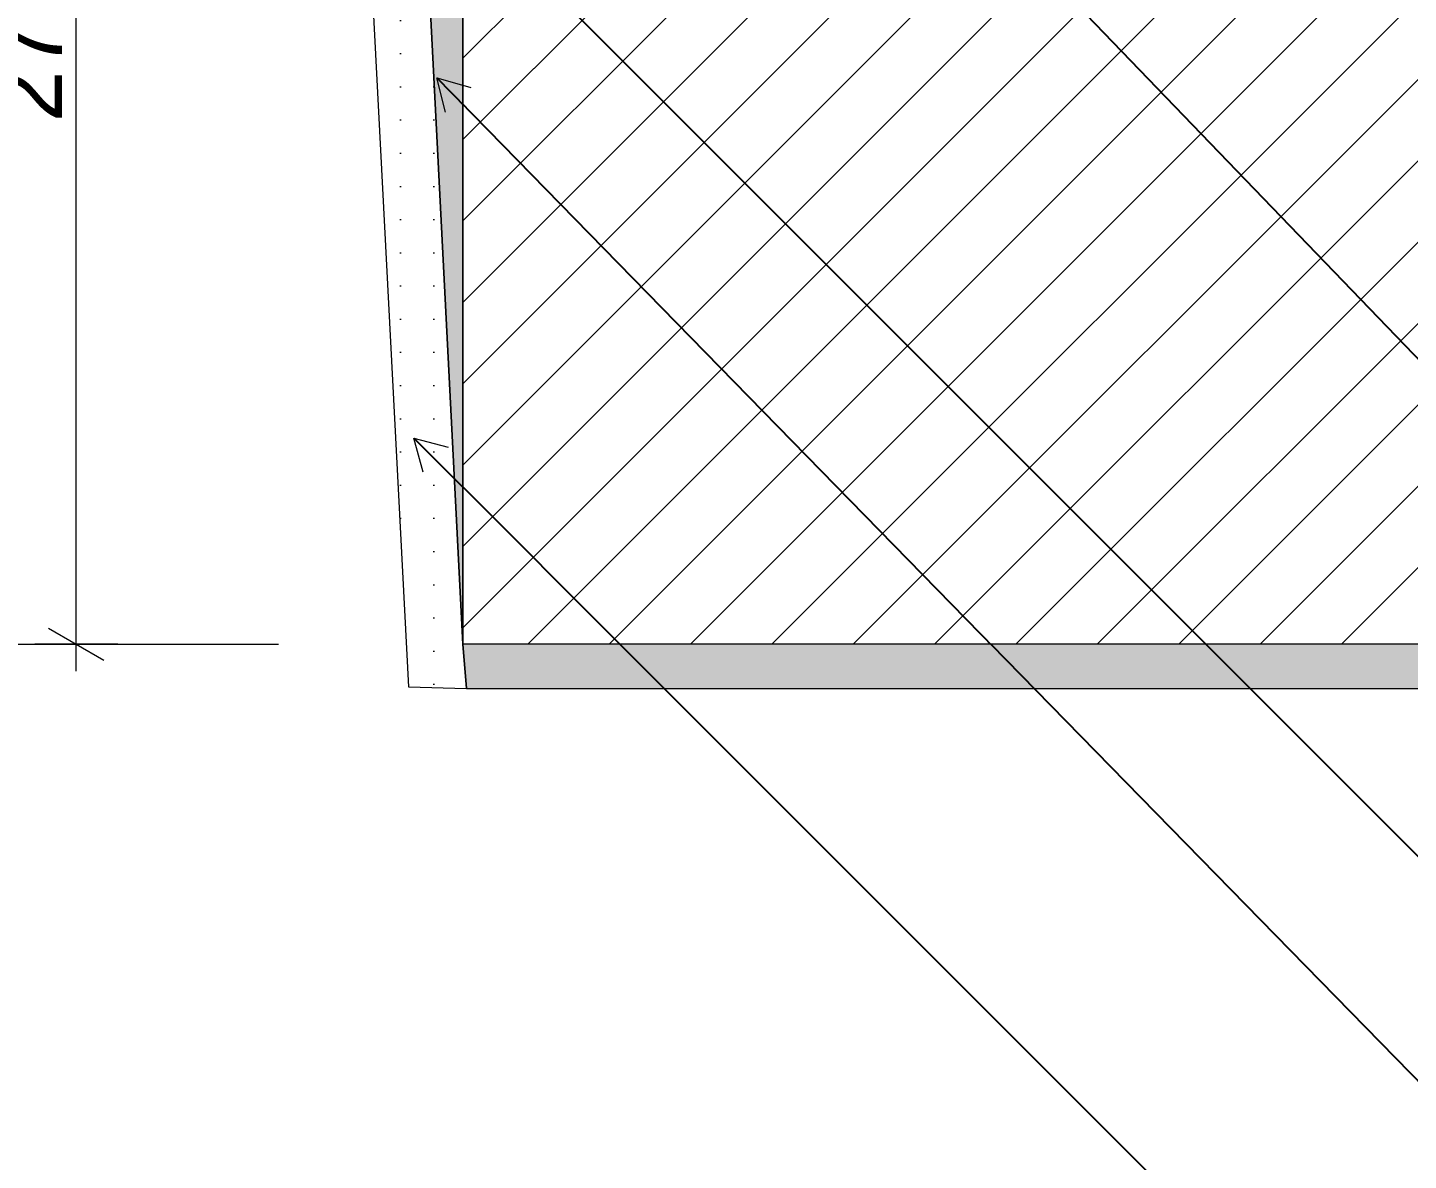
# Model space of a CAD drawing. Header units: millimetres. Extents: x 1894 to 3631, y -787 to 661.
# Drawn here: x 2218.2 to 2530.3, y -520.1 to -264.1 of the extents above; entities that cross this region are included whole.
import ezdxf

# ---------------------------------------------------------------- set-up
doc = ezdxf.new("R2010")
doc.units = ezdxf.units.MM
doc.header["$MEASUREMENT"] = 0
doc.linetypes.add('Long Dashed', pattern=[105.833330154419, 63.49999904632571, -42.3333311080933])
doc.linetypes.add('Wipeout_Contour', pattern=[1000, 0, -1000])
for name, color, linetype, lineweight in [('2D Drafting - General_Pen_No__141', 7, 'Continuous', 20), ('Annotation - Label_Pen_No__2', 8, 'Continuous', 15), ('Dimensioning - General_Pen_No__1', 7, 'Continuous', 13), ('Structural - Bearing_Pen_No__1', 7, 'Continuous', 13), ('Structural - Bearing_Pen_No__141', 7, 'Continuous', 20), ('Structural - Bearing_Pen_No__2', 8, 'Continuous', 15)]:
    doc.layers.add(name, color=color, linetype=linetype, lineweight=lineweight)
doc.layers.add('Dimensioning - General', color=7, linetype='Continuous')
doc.layers.add('Structural - Bearing', color=7, linetype='Continuous')
doc.styles.add('GENERATED_STYLE_1', font='')
doc.styles.get('GENERATED_STYLE_1').set_extended_font_data('Arial')
doc.dimstyles.new('GENERATED_STYLE__2', dxfattribs={"dimtxt": 15, "dimasz": 9.500000000000002, "dimexe": 0.18, "dimexo": 0.0625, "dimgap": 0, "dimtad": 1, "dimdec": 0, "dimzin": 0, "dimdsep": 46, "dimtxsty": 'GENERATED_STYLE_1', "dimblk": 'ARROWHEAD_2', "dimblk1": 'ARROWHEAD_2', "dimblk2": 'ARROWHEAD_2', "dimcen": 0.09, "dimse1": 1, "dimse2": 1, "dimclrd": 7, "dimclre": 7, "dimclrt": 7, "dimadec": 0, "dimazin": 0, "dimtfac": 1, "dimtdec": 4, "dimtmove": 0, "dimatfit": 3, "dimfxl": 0, "dimtolj": 1, "dimtzin": 0, "dimarcsym": 0})
doc.dimstyles.new('GENERATED_STYLE__4', dxfattribs={"dimtxt": 0.18, "dimasz": 7.6, "dimexe": 0.18, "dimexo": 0.0625, "dimgap": 0, "dimtad": 0, "dimtih": 1, "dimtoh": 1, "dimdec": 4, "dimzin": 0, "dimdsep": 46, "dimcen": 0.09, "dimadec": 0, "dimazin": 0, "dimtfac": 1, "dimtdec": 4, "dimtmove": 0, "dimatfit": 3, "dimldrblk": 'ARROWHEAD_14', "dimfxl": 0, "dimtolj": 1, "dimtzin": 0, "dimarcsym": 0})

# ---------------------------------------------------------------- blocks, each defined once
blk = doc.blocks.new('*D7')
at = {"layer": 'Dimensioning - General_Pen_No__1', "color": 7, "linetype": 'Continuous', "lineweight": 13}
for p, q in [((2229.228825124505, -133.4417981618487), (2229.228825124505, -127.3292981618487)), ((2235.478825124506, -137.0502356618487), (2222.978825124505, -129.8333606618487)), ((2238.603825124505, -133.4417981618487), (2219.853825124506, -133.4417981618487)), ((2229.228825124505, -403.4425788379653), (2229.228825124505, -133.4417981618487)), ((2222.978825124505, -399.8341413379653), (2235.478825124506, -407.0510163379653)), ((2238.603825124505, -403.4425788379653), (2219.853825124506, -403.4425788379653)), ((2229.228825124505, -409.5550788379653), (2229.228825124505, -403.4425788379653))]:
    blk.add_line(p, q, dxfattribs=at)
at = {"layer": 'Dimensioning - General_Pen_No__1', "color": 7, "lineweight": 13, "insert": (2226.228825191561, -285.5165386489186), "char_height": 15, "attachment_point": 7, "rotation": 90, "style": 'GENERATED_STYLE_1'}
blk.add_mtext('\\A1;{\\pql;\\fArial|b0|i0|c0|p34;270}', dxfattribs=at)
blk = doc.blocks.new('ARROWHEAD_2')
at = {"color": 0, "linetype": 'Continuous', "lineweight": 0}
for p, q in [((-0.3781315, -0.655), (0.3781315, 0.655)), ((0, 0), (-1, 0))]:
    blk.add_line(p, q, dxfattribs=at)
blk = doc.blocks.new('ARROWHEAD_14')
at = {"color": 0, "linetype": 'Continuous', "lineweight": 0}
blk.add_line((0, 0), (-1, 0), dxfattribs=at)
at = {"color": 0, "linetype": 'Continuous', "lineweight": 0, "flags": 128}
blk.add_lwpolyline([(-0.9093, 0.525), (0, 0), (-0.9093, -0.525)], dxfattribs=at)

msp = doc.modelspace()

# ---------------------------------------------------------------- dimensions: what is measured, and where the dimension line sits
at = {"layer": 'Dimensioning - General', "color": 7, "linetype": 'Continuous', "lineweight": 13}
dim = msp.add_linear_dim(base=(2229.228825124505, -133.4417981618487), p1=(2012.801693803527, -403.4425788379653), p2=(2261.926066301569, -133.4417981618487), angle=90, dimstyle='GENERATED_STYLE__2', dxfattribs=at)
dim.commit()
dim.dimension.update_dxf_attribs({"geometry": '*D7', "text_midpoint": (2218.728825191561, -268.3635887675557), "dimtype": 160, "text_rotation": 90})

# ---------------------------------------------------------------- wipeouts: each hides what was drawn before it
at = {"color": 254, "linetype": 'Wipeout_Contour', "lineweight": 0, "ltscale": 11969.29325808168}
msp.add_wipeout([(2316.5921033052778, -213.44182882098124), (3631.436984953838, -213.43850768769892), (3631.437425511068, -403.4385296172262), (2316.5926426238248, -403.44185075031737)], dxfattribs=at).dxf.layer = 'Structural - Bearing'

# ---------------------------------------------------------------- next in the draw order: hatches: boundary and pattern name
at = {"layer": '2D Drafting - General_Pen_No__141', "linetype": 'Continuous', "lineweight": 20}
h = msp.add_hatch(dxfattribs=at)
h.set_pattern_fill('Gypsum_0001', style=0, pattern_type=2)
h.set_pattern_definition([(0, (0, 0), (0, 7.5), [0, -7.5])])
h.paths.add_polyline_path([(2317.387399990067, -413.4418191283889), (2316.592576396667, -403.4418191282302), (2302.035879122159, -119.2868369045496), (2289.053546728406, -119.9643659579427), (2304.351219287738, -413.0875449885073)])
h = msp.add_hatch(dxfattribs=at)
h.set_pattern_fill('Cut_Stone_0001', style=0, pattern_type=2)
h.set_pattern_definition([(44.99999999999999, (0, 35), (-11.13693180368812, 11.13693180368813), [0, -10.5, 0, -15.75]), (109.9999999999999, (35, 35), (14.80015877737807, 5.386817257379247), [0, -7.699999999999999, 0, -13.3])])
h.paths.add_polyline_path([(3631.437425511068, -403.4406272159866), (2316.592625089858, -403.4406272159866), (2317.387399990067, -413.4418191283889), (3631.437425511068, -413.4418191283889)])
at = {"layer": 'Structural - Bearing_Pen_No__1', "linetype": 'Continuous', "lineweight": 13}
h = msp.add_hatch(dxfattribs=at)
h.set_pattern_fill('Common_Brick_0001', style=0, pattern_type=2)
h.set_pattern_definition([(44.99999999999995, (2554.970561489866, -308.4412376721143), (-9.192387818248324, 9.192387818248323), [])])
h.paths.add_polyline_path([(2316.592103305278, -213.4418288209813), (3631.436984953838, -213.4385076876989), (3631.437425511068, -403.4385296172262), (2316.592642623825, -403.4418507503174)])
at = {"layer": 'Structural - Bearing_Pen_No__2', "linetype": 'Continuous', "lineweight": 15}
h = msp.add_hatch(dxfattribs=at)
h.set_pattern_fill('Cut_Stone_0001', color=8, style=0, pattern_type=2)
h.set_pattern_definition([(41.42366562500347, (2301.058234141618, -134.2114203656825), (-1.893278406627001, 1.670539770553281), [0, -1.683278051897585, 0, -2.524917077846376]), (342.1955678795889, (2301.058234141618, -128.9614203656823), (0.9157589337544813, 2.220023816606795), [0, -1.291933852836174, 0, -2.2315221094443])])
h.paths.add_polyline_path([(2316.592576396667, -403.4418191282302), (2316.592097933722, -112.4417981618479), (2301.491852623793, -112.4417981618479), (2302.035879122158, -119.2868369045496)])

# ---------------------------------------------------------------- next in the draw order: linework, layer by layer
at = {"layer": '2D Drafting - General_Pen_No__141', "color": 7, "linetype": 'Continuous', "lineweight": 20, "flags": 128}
for points in [[(2317.387399990067, -413.4418191283889), (2316.592576396667, -403.4418191282302), (2302.035879122159, -119.2868369045496), (2289.053546728406, -119.9643659579427), (2304.351219287738, -413.0875449885073)], [(3631.437425511068, -403.4406272159866), (2316.592625089858, -403.4406272159866), (2317.387399990067, -413.4418191283889), (3631.437425511068, -413.4418191283889)]]:
    msp.add_lwpolyline(points, close=True, dxfattribs=at)
at = {"layer": 'Structural - Bearing_Pen_No__1', "color": 7, "linetype": 'Continuous', "lineweight": 13}
msp.add_line((2316.592150399525, -213.4418107124924), (2316.592625089858, -403.4418191284203), dxfattribs=at)
at = {"layer": 'Structural - Bearing_Pen_No__1', "color": 7, "linetype": 'Long Dashed', "lineweight": 13}
msp.add_line((1893.929018660991, -403.4428761106411), (2316.592576396667, -403.4418191282302), dxfattribs=at)
at = {"layer": 'Structural - Bearing_Pen_No__1', "color": 7, "linetype": 'Continuous', "lineweight": 13, "flags": 128}
for points in [[(2316.592576396667, -403.4418191282302), (2316.592097933722, -112.4417981618479), (2301.491852623793, -112.4417981618479), (2302.035879122158, -119.2868369045496)], [(2316.592103305278, -213.4418288209813), (3631.436984953838, -213.4385076876989), (3631.437425511068, -403.4385296172262), (2316.592642623825, -403.4418507503174)]]:
    msp.add_lwpolyline(points, close=True, dxfattribs=at)
at = {"layer": 'Structural - Bearing_Pen_No__141', "color": 7, "linetype": 'Continuous', "lineweight": 20}
msp.add_line((2316.592101706334, -213.4418107123023), (2316.592576396667, -403.4418191282302), dxfattribs=at)
msp.add_lwpolyline([(2793.349018371615, -403.4406272159866), (2316.592650638818, -403.4418202295324)], dxfattribs=at)

# ---------------------------------------------------------------- next in the draw order: leaders
at = {"layer": 'Annotation - Label_Pen_No__2', "color": 8, "linetype": 'Continuous', "lineweight": 15, "annotation_type": 0, "has_hookline": 1, "hookline_direction": 0}
for points, text_width, horizontal_direction in [([(2304.907354500443, -102.7091929195991), (2758.724513878219, -574.0818655746963), (3215.816464785623, -572.7105755054871)], 383.6250000000001, (0.9999999999998797, -4.905282289475677e-07, 0)), ([(2459.973942366907, -213.4402371361539), (3162.416260648558, -512.9206517809708), (3170.016260648463, -512.9206137507216)], 429.4249999999999, (0.9999999999874801, 5.003980161887459e-06, 0)), ([(2314.023715583864, -232.9722492201763), (2735.86958405324, -654.8181176895531), (3013.166508861953, -655.0471773897805)], 586.2750000000001, (0.9999999999998797, 4.905282383621378e-07, 0)), ([(2310.700514339602, -275.4863537630198), (2729.609850859067, -703.6598924820805), (3391.041449080135, -695.4829883615232)], 208.4, (0.9999999999998797, -4.90528231612103e-07, 0)), ([(2305.548550084412, -356.8703135861276), (2707.67464599789, -758.9964094996058), (2925.901184416075, -757.2307165458824)], 673.5402343749998, (0.9999999999998797, -4.905282262830325e-07, 0))]:
    msp.add_leader(points, dimstyle='GENERATED_STYLE__4', dxfattribs=dict(at, text_width=text_width, horizontal_direction=horizontal_direction))

doc.saveas('drawing.dxf')
